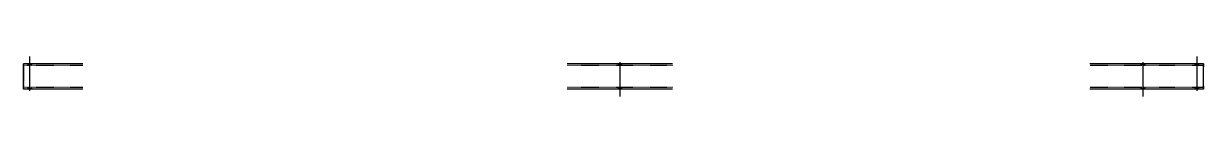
# Model space of a CAD drawing. Header units: millimetres. Extents: x 9 to 15720, y 0 to 248.
# Drawn here: x 11050 to 15720, y 0 to 159 of the extents above; entities that cross this region are included whole.
import ezdxf

# ---------------------------------------------------------------- set-up
doc = ezdxf.new("R2010")
doc.units = ezdxf.units.MM
doc.linetypes.add('DXK_LINE_DOT2', pattern=[3.9198, 1.9599, -1.9599])
doc.layers.add('STÅL', color=7, linetype='Continuous')

msp = doc.modelspace()

# ---------------------------------------------------------------- hatches: boundary and pattern name
at = {"layer": 'STÅL', "linetype": 'Continuous'}
for points in [[(11067.5, 123.5), (11081.5, 123.5), (11081.5, 129.5), (11067.5, 129.5)], [(11067.5, 123.5), (11081.5, 123.5), (11081.5, 129.5), (11067.5, 129.5)], [(13402.5, 123.5), (13416.5, 123.5), (13416.5, 129.5), (13402.5, 129.5)], [(13402.5, 123.5), (13416.5, 123.5), (13416.5, 129.5), (13402.5, 129.5)], [(15486.5, 129.5), (15472.5, 129.5), (15472.5, 123.5), (15486.5, 123.5)], [(15486.5, 129.5), (15472.5, 129.5), (15472.5, 123.5), (15486.5, 123.5)], [(15701.5, 129.5), (15687.5, 129.5), (15687.5, 123.5), (15701.5, 123.5)], [(15701.5, 129.5), (15687.5, 129.5), (15687.5, 123.5), (15701.5, 123.5)], [(11067.5, 29.5), (11081.5, 29.5), (11081.5, 35.5), (11067.5, 35.5)], [(11067.5, 29.5), (11081.5, 29.5), (11081.5, 35.5), (11067.5, 35.5)], [(13402.5, 29.5), (13416.5, 29.5), (13416.5, 35.5), (13402.5, 35.5)], [(13402.5, 29.5), (13416.5, 29.5), (13416.5, 35.5), (13402.5, 35.5)], [(15486.5, 35.5), (15472.5, 35.5), (15472.5, 29.5), (15486.5, 29.5)], [(15486.5, 35.5), (15472.5, 35.5), (15472.5, 29.5), (15486.5, 29.5)], [(15701.5, 35.5), (15687.5, 35.5), (15687.5, 29.5), (15701.5, 29.5)], [(15701.5, 35.5), (15687.5, 35.5), (15687.5, 29.5), (15701.5, 29.5)]]:
    msp.add_hatch(color=3, dxfattribs=at).paths.add_polyline_path(points)

# ---------------------------------------------------------------- linework, layer by layer
at = {"layer": 'STÅL', "color": 3, "linetype": 'Continuous'}
for p, q in [((11074.5, 22), (11074.5, 159.5)), ((11074.5, 22), (11074.5, 159.5)), ((15694.5, 22), (15694.5, 159.5)), ((15694.5, 22), (15694.5, 159.5)), ((11067.5, 123.5), (11067.5, 129.5)), ((11067.5, 123.5), (11067.5, 129.5)), ((11081.5, 123.5), (11081.5, 129.5)), ((11081.5, 123.5), (11081.5, 129.5)), ((13402.5, 129.5), (13402.5, 123.5)), ((13402.5, 129.5), (13402.5, 123.5)), ((13409.5, 137), (13409.5, -0.5)), ((13409.5, 137), (13409.5, -0.5)), ((13416.5, 129.5), (13416.5, 123.5)), ((13416.5, 129.5), (13416.5, 123.5)), ((15472.5, 129.5), (15472.5, 123.5)), ((15472.5, 129.5), (15472.5, 123.5)), ((15479.5, 137), (15479.5, -0.5)), ((15479.5, 137), (15479.5, -0.5)), ((15486.5, 129.5), (15486.5, 123.5)), ((15486.5, 129.5), (15486.5, 123.5)), ((15687.5, 123.5), (15687.5, 129.5)), ((15687.5, 123.5), (15687.5, 129.5)), ((15701.5, 123.5), (15701.5, 129.5)), ((15701.5, 123.5), (15701.5, 129.5)), ((11067.5, 29.5), (11067.5, 35.5)), ((11067.5, 29.5), (11067.5, 35.5)), ((11081.5, 29.5), (11081.5, 35.5)), ((11081.5, 29.5), (11081.5, 35.5)), ((13402.5, 35.5), (13402.5, 29.5)), ((13402.5, 35.5), (13402.5, 29.5)), ((13416.5, 35.5), (13416.5, 29.5)), ((13416.5, 35.5), (13416.5, 29.5)), ((15472.5, 35.5), (15472.5, 29.5)), ((15472.5, 35.5), (15472.5, 29.5)), ((15486.5, 35.5), (15486.5, 29.5)), ((15486.5, 35.5), (15486.5, 29.5)), ((15687.5, 29.5), (15687.5, 35.5)), ((15687.5, 29.5), (15687.5, 35.5)), ((15701.5, 29.5), (15701.5, 35.5)), ((15701.5, 29.5), (15701.5, 35.5))]:
    msp.add_line(p, q, dxfattribs=at)
at = {"layer": 'STÅL', "color": 2, "linetype": 'Continuous'}
for p, q in [((11283.5, 129.5), (11049.5, 129.5)), ((11049.5, 128.6), (11049.5, 129.5)), ((11049.5, 126), (11049.5, 128.6)), ((11049.5, 122.1), (11049.5, 126)), ((11049.5, 117.5), (11049.5, 122.1)), ((11049.5, 41.5), (11049.5, 117.5)), ((13618.5, 129.5), (13200.5, 129.5)), ((15719.5, 129.5), (15270.5, 129.5)), ((15719.5, 129.5), (15719.5, 128.6)), ((15719.5, 128.6), (15719.5, 126)), ((15719.5, 126), (15719.5, 122.1)), ((15719.5, 122.1), (15719.5, 117.5)), ((15719.5, 41.5), (15719.5, 117.5)), ((11049.5, 36.9), (11049.5, 41.5)), ((11049.5, 33), (11049.5, 36.9)), ((11049.5, 30.4), (11049.5, 33)), ((11049.5, 29.5), (11049.5, 30.4)), ((11283.5, 29.5), (11049.5, 29.5)), ((13618.5, 29.5), (13200.5, 29.5)), ((15719.5, 29.5), (15270.5, 29.5)), ((15719.5, 41.5), (15719.5, 36.9)), ((15719.5, 36.9), (15719.5, 33)), ((15719.5, 33), (15719.5, 30.4)), ((15719.5, 30.4), (15719.5, 29.5))]:
    msp.add_line(p, q, dxfattribs=at)
at = {"layer": 'STÅL', "color": 7, "linetype": 'DXK_LINE_DOT2'}
for p, q in [((11049.5, 129.5), (11049.5, 129.5)), ((11049.5, 129.5), (11049.5, 128.6)), ((11049.5, 128.6), (11049.5, 126)), ((11049.5, 126), (11049.5, 121.7)), ((11049.5, 123.5), (11049.5, 123.5)), ((11283.5, 123.5), (11049.5, 123.5)), ((11049.5, 123), (11049.5, 123.5)), ((11049.5, 123), (11049.5, 123.5)), ((11049.5, 122.1), (11049.5, 123)), ((11049.5, 122.1), (11049.5, 123)), ((11049.5, 119.8), (11049.5, 122.1)), ((11049.5, 121.7), (11049.5, 122.1)), ((11049.5, 119.8), (11049.5, 121.7)), ((11049.5, 121.7), (11049.5, 117.5)), ((11049.5, 119.8), (11049.5, 41.5)), ((11049.5, 119.8), (11049.5, 41.5)), ((11049.5, 39.2), (11049.5, 117.5)), ((13618.5, 123.5), (13200.5, 123.5)), ((15719.5, 123.5), (15270.5, 123.5)), ((15719.5, 128.6), (15719.5, 129.5)), ((15719.5, 126), (15719.5, 128.6)), ((15719.5, 122.1), (15719.5, 126)), ((15719.5, 123), (15719.5, 123.5)), ((15719.5, 123), (15719.5, 123.5)), ((15719.5, 122.1), (15719.5, 123)), ((15719.5, 122.1), (15719.5, 123)), ((15719.5, 119.8), (15719.5, 122.1)), ((15719.5, 121.7), (15719.5, 122.1)), ((15719.5, 117.5), (15719.5, 122.1)), ((15719.5, 119.8), (15719.5, 121.7)), ((15719.5, 39.2), (15719.5, 119.8)), ((15719.5, 39.2), (15719.5, 119.8)), ((15719.5, 39.2), (15719.5, 117.5)), ((11049.5, 41.5), (11049.5, 39.2)), ((11049.5, 39.2), (11049.5, 41.5)), ((11049.5, 39.2), (11049.5, 37.3)), ((11049.5, 37.3), (11049.5, 39.2)), ((11049.5, 39.2), (11049.5, 36)), ((11049.5, 37.3), (11049.5, 36)), ((11049.5, 36), (11049.5, 37.3)), ((11049.5, 36), (11049.5, 35.5)), ((11049.5, 35.5), (11049.5, 36)), ((11049.5, 36), (11049.5, 33)), ((11049.5, 35.5), (11049.5, 35.5)), ((11283.5, 35.5), (11049.5, 35.5)), ((11049.5, 33), (11049.5, 30.4)), ((11049.5, 30.4), (11049.5, 29.5)), ((11049.5, 29.5), (11049.5, 29.5)), ((13618.5, 35.5), (13200.5, 35.5)), ((15719.5, 35.5), (15270.5, 35.5)), ((15719.5, 39.2), (15719.5, 37.3)), ((15719.5, 37.3), (15719.5, 39.2)), ((15719.5, 36.9), (15719.5, 39.2)), ((15719.5, 37.3), (15719.5, 36)), ((15719.5, 36), (15719.5, 37.3)), ((15719.5, 33), (15719.5, 36.9)), ((15719.5, 36), (15719.5, 35.5)), ((15719.5, 35.5), (15719.5, 36)), ((15719.5, 30.4), (15719.5, 33)), ((15719.5, 29.5), (15719.5, 30.4))]:
    msp.add_line(p, q, dxfattribs=at)

doc.saveas('drawing.dxf')
